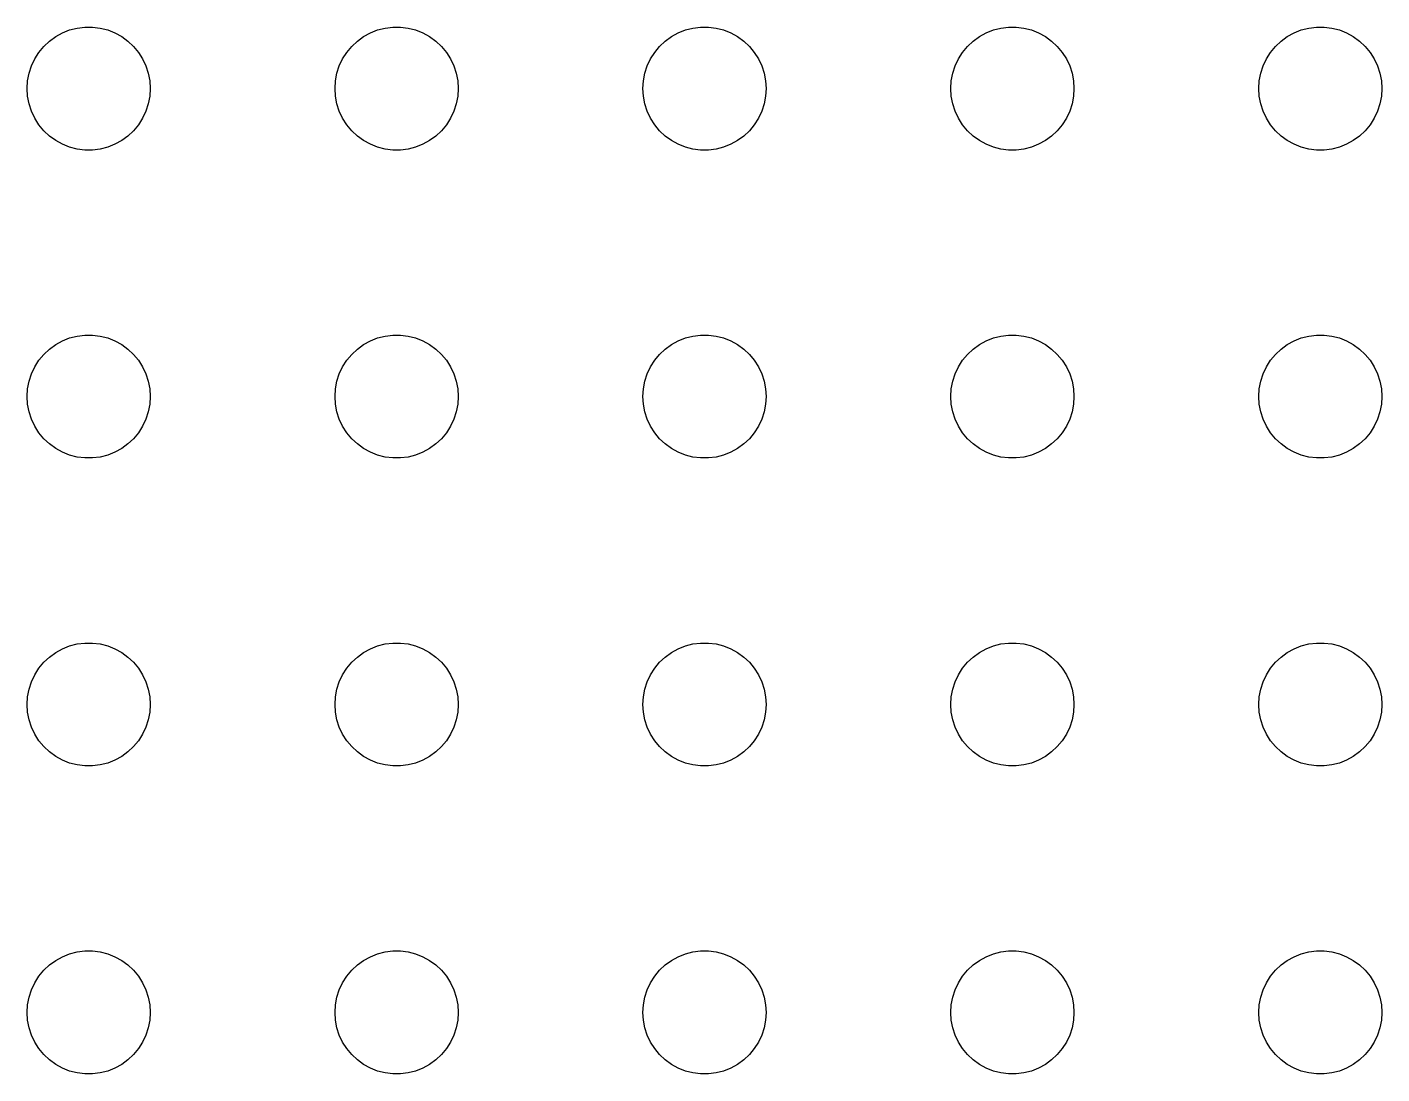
# Model space of a CAD drawing. Header units: metres. Extents: x -134 to 134, y 62 to 166.
# Drawn here: x -69 to -36, y 112.5 to 138 of the extents above; entities that cross this region are included whole.
import ezdxf

# ---------------------------------------------------------------- set-up
doc = ezdxf.new("R2010")
doc.units = ezdxf.units.M

msp = doc.modelspace()

# ---------------------------------------------------------------- linework, layer by layer
for p, q in [((-67.9635, 137.927), (-67.7811, 137.973)), ((-67.7811, 137.973), (-67.5942, 137.997)), ((-67.5942, 137.997), (-67.4058, 137.997)), ((-67.4058, 137.997), (-67.2189, 137.973)), ((-67.2189, 137.973), (-67.0365, 137.927)), ((-60.4635, 137.927), (-60.2811, 137.973)), ((-60.2811, 137.973), (-60.0942, 137.997)), ((-60.0942, 137.997), (-59.9058, 137.997)), ((-59.9058, 137.997), (-59.7189, 137.973)), ((-59.7189, 137.973), (-59.5365, 137.927)), ((-52.9635, 137.927), (-52.7811, 137.973)), ((-52.7811, 137.973), (-52.5942, 137.997)), ((-52.5942, 137.997), (-52.4058, 137.997)), ((-52.4058, 137.997), (-52.2189, 137.973)), ((-52.2189, 137.973), (-52.0365, 137.927)), ((-45.4635, 137.927), (-45.2811, 137.973)), ((-45.2811, 137.973), (-45.0942, 137.997)), ((-45.0942, 137.997), (-44.9058, 137.997)), ((-44.9058, 137.997), (-44.7189, 137.973)), ((-44.7189, 137.973), (-44.5365, 137.927)), ((-37.9635, 137.927), (-37.7811, 137.973)), ((-37.7811, 137.973), (-37.5942, 137.997)), ((-37.5942, 137.997), (-37.4058, 137.997)), ((-37.4058, 137.997), (-37.2189, 137.973)), ((-37.2189, 137.973), (-37.0365, 137.927)), ((-68.5934, 137.527), (-68.4561, 137.656)), ((-68.4561, 137.656), (-68.3037, 137.766)), ((-68.3037, 137.766), (-68.1387, 137.857)), ((-68.1387, 137.857), (-67.9635, 137.927)), ((-67.0365, 137.927), (-66.8613, 137.857)), ((-66.8613, 137.857), (-66.6963, 137.766)), ((-66.6963, 137.766), (-66.5439, 137.656)), ((-66.5439, 137.656), (-66.4065, 137.527)), ((-61.0934, 137.527), (-60.9561, 137.656)), ((-60.9561, 137.656), (-60.8037, 137.766)), ((-60.8037, 137.766), (-60.6387, 137.857)), ((-60.6387, 137.857), (-60.4635, 137.927)), ((-59.5365, 137.927), (-59.3613, 137.857)), ((-59.3613, 137.857), (-59.1963, 137.766)), ((-59.1963, 137.766), (-59.0439, 137.656)), ((-59.0439, 137.656), (-58.9065, 137.527)), ((-53.5934, 137.527), (-53.4561, 137.656)), ((-53.4561, 137.656), (-53.3037, 137.766)), ((-53.3037, 137.766), (-53.1387, 137.857)), ((-53.1387, 137.857), (-52.9635, 137.927)), ((-52.0365, 137.927), (-51.8613, 137.857)), ((-51.8613, 137.857), (-51.6963, 137.766)), ((-51.6963, 137.766), (-51.5439, 137.656)), ((-51.5439, 137.656), (-51.4065, 137.527)), ((-46.0934, 137.527), (-45.9561, 137.656)), ((-45.9561, 137.656), (-45.8037, 137.766)), ((-45.8037, 137.766), (-45.6387, 137.857)), ((-45.6387, 137.857), (-45.4635, 137.927)), ((-44.5365, 137.927), (-44.3613, 137.857)), ((-44.3613, 137.857), (-44.1963, 137.766)), ((-44.1963, 137.766), (-44.0439, 137.656)), ((-44.0439, 137.656), (-43.9065, 137.527)), ((-38.5934, 137.527), (-38.4561, 137.656)), ((-38.4561, 137.656), (-38.3037, 137.766)), ((-38.3037, 137.766), (-38.1387, 137.857)), ((-38.1387, 137.857), (-37.9635, 137.927)), ((-37.0365, 137.927), (-36.8613, 137.857)), ((-36.8613, 137.857), (-36.6963, 137.766)), ((-36.6963, 137.766), (-36.5439, 137.656)), ((-36.5439, 137.656), (-36.4065, 137.527)), ((-68.8145, 137.223), (-68.7135, 137.382)), ((-68.7135, 137.382), (-68.5934, 137.527)), ((-66.4065, 137.527), (-66.2865, 137.382)), ((-66.2865, 137.382), (-66.1855, 137.223)), ((-61.3145, 137.223), (-61.2135, 137.382)), ((-61.2135, 137.382), (-61.0934, 137.527)), ((-58.9065, 137.527), (-58.7865, 137.382)), ((-58.7865, 137.382), (-58.6855, 137.223)), ((-53.8145, 137.223), (-53.7135, 137.382)), ((-53.7135, 137.382), (-53.5934, 137.527)), ((-51.4065, 137.527), (-51.2865, 137.382)), ((-51.2865, 137.382), (-51.1855, 137.223)), ((-46.3145, 137.223), (-46.2135, 137.382)), ((-46.2135, 137.382), (-46.0934, 137.527)), ((-43.9065, 137.527), (-43.7865, 137.382)), ((-43.7865, 137.382), (-43.6855, 137.223)), ((-38.8145, 137.223), (-38.7135, 137.382)), ((-38.7135, 137.382), (-38.5934, 137.527)), ((-36.4065, 137.527), (-36.2865, 137.382)), ((-36.2865, 137.382), (-36.1855, 137.223)), ((-68.9529, 136.873), (-68.8947, 137.052)), ((-68.8947, 137.052), (-68.8145, 137.223)), ((-66.1855, 137.223), (-66.1053, 137.052)), ((-66.1053, 137.052), (-66.0471, 136.873)), ((-61.4529, 136.873), (-61.3947, 137.052)), ((-61.3947, 137.052), (-61.3145, 137.223)), ((-58.6855, 137.223), (-58.6053, 137.052)), ((-58.6053, 137.052), (-58.5471, 136.873)), ((-53.9529, 136.873), (-53.8947, 137.052)), ((-53.8947, 137.052), (-53.8145, 137.223)), ((-51.1855, 137.223), (-51.1053, 137.052)), ((-51.1053, 137.052), (-51.0471, 136.873)), ((-46.4529, 136.873), (-46.3947, 137.052)), ((-46.3947, 137.052), (-46.3145, 137.223)), ((-43.6855, 137.223), (-43.6053, 137.052)), ((-43.6053, 137.052), (-43.5471, 136.873)), ((-38.9529, 136.873), (-38.8947, 137.052)), ((-38.8947, 137.052), (-38.8145, 137.223)), ((-36.1855, 137.223), (-36.1053, 137.052)), ((-36.1053, 137.052), (-36.0471, 136.873)), ((-69, 136.5), (-68.9882, 136.688)), ((-68.9882, 136.688), (-68.9529, 136.873)), ((-66.0471, 136.873), (-66.0118, 136.688)), ((-66.0118, 136.688), (-66, 136.5)), ((-61.5, 136.5), (-61.4882, 136.688)), ((-61.4882, 136.688), (-61.4529, 136.873)), ((-58.5471, 136.873), (-58.5118, 136.688)), ((-58.5118, 136.688), (-58.5, 136.5)), ((-54, 136.5), (-53.9882, 136.688)), ((-53.9882, 136.688), (-53.9529, 136.873)), ((-51.0471, 136.873), (-51.0118, 136.688)), ((-51.0118, 136.688), (-51, 136.5)), ((-46.5, 136.5), (-46.4882, 136.688)), ((-46.4882, 136.688), (-46.4529, 136.873)), ((-43.5471, 136.873), (-43.5118, 136.688)), ((-43.5118, 136.688), (-43.5, 136.5)), ((-39, 136.5), (-38.9882, 136.688)), ((-38.9882, 136.688), (-38.9529, 136.873)), ((-36.0471, 136.873), (-36.0118, 136.688)), ((-36.0118, 136.688), (-36, 136.5)), ((-68.9882, 136.312), (-69, 136.5)), ((-68.9529, 136.127), (-68.9882, 136.312)), ((-66.0118, 136.312), (-66.0471, 136.127)), ((-66, 136.5), (-66.0118, 136.312)), ((-61.4882, 136.312), (-61.5, 136.5)), ((-61.4529, 136.127), (-61.4882, 136.312)), ((-58.5118, 136.312), (-58.5471, 136.127)), ((-58.5, 136.5), (-58.5118, 136.312)), ((-53.9882, 136.312), (-54, 136.5)), ((-53.9529, 136.127), (-53.9882, 136.312)), ((-51.0118, 136.312), (-51.0471, 136.127)), ((-51, 136.5), (-51.0118, 136.312)), ((-46.4882, 136.312), (-46.5, 136.5)), ((-46.4529, 136.127), (-46.4882, 136.312)), ((-43.5118, 136.312), (-43.5471, 136.127)), ((-43.5, 136.5), (-43.5118, 136.312)), ((-38.9882, 136.312), (-39, 136.5)), ((-38.9529, 136.127), (-38.9882, 136.312)), ((-36.0118, 136.312), (-36.0471, 136.127)), ((-36, 136.5), (-36.0118, 136.312)), ((-68.8947, 135.948), (-68.9529, 136.127)), ((-66.0471, 136.127), (-66.1053, 135.948)), ((-61.3947, 135.948), (-61.4529, 136.127)), ((-58.5471, 136.127), (-58.6053, 135.948)), ((-53.8947, 135.948), (-53.9529, 136.127)), ((-51.0471, 136.127), (-51.1053, 135.948)), ((-46.3947, 135.948), (-46.4529, 136.127)), ((-43.5471, 136.127), (-43.6053, 135.948)), ((-38.8947, 135.948), (-38.9529, 136.127)), ((-36.0471, 136.127), (-36.1053, 135.948)), ((-68.8145, 135.777), (-68.8947, 135.948)), ((-68.7135, 135.618), (-68.8145, 135.777)), ((-66.1855, 135.777), (-66.2865, 135.618)), ((-66.1053, 135.948), (-66.1855, 135.777)), ((-61.3145, 135.777), (-61.3947, 135.948)), ((-61.2135, 135.618), (-61.3145, 135.777)), ((-58.6855, 135.777), (-58.7865, 135.618)), ((-58.6053, 135.948), (-58.6855, 135.777)), ((-53.8145, 135.777), (-53.8947, 135.948)), ((-53.7135, 135.618), (-53.8145, 135.777)), ((-51.1855, 135.777), (-51.2865, 135.618)), ((-51.1053, 135.948), (-51.1855, 135.777)), ((-46.3145, 135.777), (-46.3947, 135.948)), ((-46.2135, 135.618), (-46.3145, 135.777)), ((-43.6855, 135.777), (-43.7865, 135.618)), ((-43.6053, 135.948), (-43.6855, 135.777)), ((-38.8145, 135.777), (-38.8947, 135.948)), ((-38.7135, 135.618), (-38.8145, 135.777)), ((-36.1855, 135.777), (-36.2865, 135.618)), ((-36.1053, 135.948), (-36.1855, 135.777)), ((-68.5934, 135.473), (-68.7135, 135.618)), ((-68.4561, 135.344), (-68.5934, 135.473)), ((-68.3037, 135.234), (-68.4561, 135.344)), ((-66.5439, 135.344), (-66.6963, 135.234)), ((-66.4065, 135.473), (-66.5439, 135.344)), ((-66.2865, 135.618), (-66.4065, 135.473)), ((-61.0934, 135.473), (-61.2135, 135.618)), ((-60.9561, 135.344), (-61.0934, 135.473)), ((-60.8037, 135.234), (-60.9561, 135.344)), ((-59.0439, 135.344), (-59.1963, 135.234)), ((-58.9065, 135.473), (-59.0439, 135.344)), ((-58.7865, 135.618), (-58.9065, 135.473)), ((-53.5934, 135.473), (-53.7135, 135.618)), ((-53.4561, 135.344), (-53.5934, 135.473)), ((-53.3037, 135.234), (-53.4561, 135.344)), ((-51.5439, 135.344), (-51.6963, 135.234)), ((-51.4065, 135.473), (-51.5439, 135.344)), ((-51.2865, 135.618), (-51.4065, 135.473)), ((-46.0934, 135.473), (-46.2135, 135.618)), ((-45.9561, 135.344), (-46.0934, 135.473)), ((-45.8037, 135.234), (-45.9561, 135.344)), ((-44.0439, 135.344), (-44.1963, 135.234)), ((-43.9065, 135.473), (-44.0439, 135.344)), ((-43.7865, 135.618), (-43.9065, 135.473)), ((-38.5934, 135.473), (-38.7135, 135.618)), ((-38.4561, 135.344), (-38.5934, 135.473)), ((-38.3037, 135.234), (-38.4561, 135.344)), ((-36.5439, 135.344), (-36.6963, 135.234)), ((-36.4065, 135.473), (-36.5439, 135.344)), ((-36.2865, 135.618), (-36.4065, 135.473)), ((-68.1387, 135.143), (-68.3037, 135.234)), ((-67.9635, 135.073), (-68.1387, 135.143)), ((-67.7811, 135.027), (-67.9635, 135.073)), ((-67.5942, 135.003), (-67.7811, 135.027)), ((-67.4058, 135.003), (-67.5942, 135.003)), ((-67.2189, 135.027), (-67.4058, 135.003)), ((-67.0365, 135.073), (-67.2189, 135.027)), ((-66.8613, 135.143), (-67.0365, 135.073)), ((-66.6963, 135.234), (-66.8613, 135.143)), ((-60.6387, 135.143), (-60.8037, 135.234)), ((-60.4635, 135.073), (-60.6387, 135.143)), ((-60.2811, 135.027), (-60.4635, 135.073)), ((-60.0942, 135.003), (-60.2811, 135.027)), ((-59.9058, 135.003), (-60.0942, 135.003)), ((-59.7189, 135.027), (-59.9058, 135.003)), ((-59.5365, 135.073), (-59.7189, 135.027)), ((-59.3613, 135.143), (-59.5365, 135.073)), ((-59.1963, 135.234), (-59.3613, 135.143)), ((-53.1387, 135.143), (-53.3037, 135.234)), ((-52.9635, 135.073), (-53.1387, 135.143)), ((-52.7811, 135.027), (-52.9635, 135.073)), ((-52.5942, 135.003), (-52.7811, 135.027)), ((-52.4058, 135.003), (-52.5942, 135.003)), ((-52.2189, 135.027), (-52.4058, 135.003)), ((-52.0365, 135.073), (-52.2189, 135.027)), ((-51.8613, 135.143), (-52.0365, 135.073)), ((-51.6963, 135.234), (-51.8613, 135.143)), ((-45.6387, 135.143), (-45.8037, 135.234)), ((-45.4635, 135.073), (-45.6387, 135.143)), ((-45.2811, 135.027), (-45.4635, 135.073)), ((-45.0942, 135.003), (-45.2811, 135.027)), ((-44.9058, 135.003), (-45.0942, 135.003)), ((-44.7189, 135.027), (-44.9058, 135.003)), ((-44.5365, 135.073), (-44.7189, 135.027)), ((-44.3613, 135.143), (-44.5365, 135.073)), ((-44.1963, 135.234), (-44.3613, 135.143)), ((-38.1387, 135.143), (-38.3037, 135.234)), ((-37.9635, 135.073), (-38.1387, 135.143)), ((-37.7811, 135.027), (-37.9635, 135.073)), ((-37.5942, 135.003), (-37.7811, 135.027)), ((-37.4058, 135.003), (-37.5942, 135.003)), ((-37.2189, 135.027), (-37.4058, 135.003)), ((-37.0365, 135.073), (-37.2189, 135.027)), ((-36.8613, 135.143), (-37.0365, 135.073)), ((-36.6963, 135.234), (-36.8613, 135.143)), ((-68.3037, 130.266), (-68.1387, 130.357)), ((-68.1387, 130.357), (-67.9635, 130.427)), ((-67.9635, 130.427), (-67.7811, 130.473)), ((-67.7811, 130.473), (-67.5942, 130.497)), ((-67.5942, 130.497), (-67.4058, 130.497)), ((-67.4058, 130.497), (-67.2189, 130.473)), ((-67.2189, 130.473), (-67.0365, 130.427)), ((-67.0365, 130.427), (-66.8613, 130.357)), ((-66.8613, 130.357), (-66.6963, 130.266)), ((-60.8037, 130.266), (-60.6387, 130.357)), ((-60.6387, 130.357), (-60.4635, 130.427)), ((-60.4635, 130.427), (-60.2811, 130.473)), ((-60.2811, 130.473), (-60.0942, 130.497)), ((-60.0942, 130.497), (-59.9058, 130.497)), ((-59.9058, 130.497), (-59.7189, 130.473)), ((-59.7189, 130.473), (-59.5365, 130.427)), ((-59.5365, 130.427), (-59.3613, 130.357)), ((-59.3613, 130.357), (-59.1963, 130.266)), ((-53.3037, 130.266), (-53.1387, 130.357)), ((-53.1387, 130.357), (-52.9635, 130.427)), ((-52.9635, 130.427), (-52.7811, 130.473)), ((-52.7811, 130.473), (-52.5942, 130.497)), ((-52.5942, 130.497), (-52.4058, 130.497)), ((-52.4058, 130.497), (-52.2189, 130.473)), ((-52.2189, 130.473), (-52.0365, 130.427)), ((-52.0365, 130.427), (-51.8613, 130.357)), ((-51.8613, 130.357), (-51.6963, 130.266)), ((-45.8037, 130.266), (-45.6387, 130.357)), ((-45.6387, 130.357), (-45.4635, 130.427)), ((-45.4635, 130.427), (-45.2811, 130.473)), ((-45.2811, 130.473), (-45.0942, 130.497)), ((-45.0942, 130.497), (-44.9058, 130.497)), ((-44.9058, 130.497), (-44.7189, 130.473)), ((-44.7189, 130.473), (-44.5365, 130.427)), ((-44.5365, 130.427), (-44.3613, 130.357)), ((-44.3613, 130.357), (-44.1963, 130.266)), ((-38.3037, 130.266), (-38.1387, 130.357)), ((-38.1387, 130.357), (-37.9635, 130.427)), ((-37.9635, 130.427), (-37.7811, 130.473)), ((-37.7811, 130.473), (-37.5942, 130.497)), ((-37.5942, 130.497), (-37.4058, 130.497)), ((-37.4058, 130.497), (-37.2189, 130.473)), ((-37.2189, 130.473), (-37.0365, 130.427)), ((-37.0365, 130.427), (-36.8613, 130.357)), ((-36.8613, 130.357), (-36.6963, 130.266)), ((-68.7135, 129.882), (-68.5934, 130.027)), ((-68.5934, 130.027), (-68.4561, 130.156)), ((-68.4561, 130.156), (-68.3037, 130.266)), ((-66.6963, 130.266), (-66.5439, 130.156)), ((-66.5439, 130.156), (-66.4065, 130.027)), ((-66.4065, 130.027), (-66.2865, 129.882)), ((-61.2135, 129.882), (-61.0934, 130.027)), ((-61.0934, 130.027), (-60.9561, 130.156)), ((-60.9561, 130.156), (-60.8037, 130.266)), ((-59.1963, 130.266), (-59.0439, 130.156)), ((-59.0439, 130.156), (-58.9065, 130.027)), ((-58.9065, 130.027), (-58.7865, 129.882)), ((-53.7135, 129.882), (-53.5934, 130.027)), ((-53.5934, 130.027), (-53.4561, 130.156)), ((-53.4561, 130.156), (-53.3037, 130.266)), ((-51.6963, 130.266), (-51.5439, 130.156)), ((-51.5439, 130.156), (-51.4065, 130.027)), ((-51.4065, 130.027), (-51.2865, 129.882)), ((-46.2135, 129.882), (-46.0934, 130.027)), ((-46.0934, 130.027), (-45.9561, 130.156)), ((-45.9561, 130.156), (-45.8037, 130.266)), ((-44.1963, 130.266), (-44.0439, 130.156)), ((-44.0439, 130.156), (-43.9065, 130.027)), ((-43.9065, 130.027), (-43.7865, 129.882)), ((-38.7135, 129.882), (-38.5934, 130.027)), ((-38.5934, 130.027), (-38.4561, 130.156)), ((-38.4561, 130.156), (-38.3037, 130.266)), ((-36.6963, 130.266), (-36.5439, 130.156)), ((-36.5439, 130.156), (-36.4065, 130.027)), ((-36.4065, 130.027), (-36.2865, 129.882)), ((-68.8947, 129.552), (-68.8145, 129.723)), ((-68.8145, 129.723), (-68.7135, 129.882)), ((-66.2865, 129.882), (-66.1855, 129.723)), ((-66.1855, 129.723), (-66.1053, 129.552)), ((-61.3947, 129.552), (-61.3145, 129.723)), ((-61.3145, 129.723), (-61.2135, 129.882)), ((-58.7865, 129.882), (-58.6855, 129.723)), ((-58.6855, 129.723), (-58.6053, 129.552)), ((-53.8947, 129.552), (-53.8145, 129.723)), ((-53.8145, 129.723), (-53.7135, 129.882)), ((-51.2865, 129.882), (-51.1855, 129.723)), ((-51.1855, 129.723), (-51.1053, 129.552)), ((-46.3947, 129.552), (-46.3145, 129.723)), ((-46.3145, 129.723), (-46.2135, 129.882)), ((-43.7865, 129.882), (-43.6855, 129.723)), ((-43.6855, 129.723), (-43.6053, 129.552)), ((-38.8947, 129.552), (-38.8145, 129.723)), ((-38.8145, 129.723), (-38.7135, 129.882)), ((-36.2865, 129.882), (-36.1855, 129.723)), ((-36.1855, 129.723), (-36.1053, 129.552)), ((-68.9882, 129.188), (-68.9529, 129.373)), ((-68.9529, 129.373), (-68.8947, 129.552)), ((-66.1053, 129.552), (-66.0471, 129.373)), ((-66.0471, 129.373), (-66.0118, 129.188)), ((-61.4882, 129.188), (-61.4529, 129.373)), ((-61.4529, 129.373), (-61.3947, 129.552)), ((-58.6053, 129.552), (-58.5471, 129.373)), ((-58.5471, 129.373), (-58.5118, 129.188)), ((-53.9882, 129.188), (-53.9529, 129.373)), ((-53.9529, 129.373), (-53.8947, 129.552)), ((-51.1053, 129.552), (-51.0471, 129.373)), ((-51.0471, 129.373), (-51.0118, 129.188)), ((-46.4882, 129.188), (-46.4529, 129.373)), ((-46.4529, 129.373), (-46.3947, 129.552)), ((-43.6053, 129.552), (-43.5471, 129.373)), ((-43.5471, 129.373), (-43.5118, 129.188)), ((-38.9882, 129.188), (-38.9529, 129.373)), ((-38.9529, 129.373), (-38.8947, 129.552)), ((-36.1053, 129.552), (-36.0471, 129.373)), ((-36.0471, 129.373), (-36.0118, 129.188)), ((-69, 129), (-68.9882, 129.188)), ((-66.0118, 129.188), (-66, 129)), ((-61.5, 129), (-61.4882, 129.188)), ((-58.5118, 129.188), (-58.5, 129)), ((-54, 129), (-53.9882, 129.188)), ((-51.0118, 129.188), (-51, 129)), ((-46.5, 129), (-46.4882, 129.188)), ((-43.5118, 129.188), (-43.5, 129)), ((-39, 129), (-38.9882, 129.188)), ((-36.0118, 129.188), (-36, 129)), ((-68.9882, 128.812), (-69, 129)), ((-68.9529, 128.627), (-68.9882, 128.812)), ((-66.0118, 128.812), (-66.0471, 128.627)), ((-66, 129), (-66.0118, 128.812)), ((-61.4882, 128.812), (-61.5, 129)), ((-61.4529, 128.627), (-61.4882, 128.812)), ((-58.5118, 128.812), (-58.5471, 128.627)), ((-58.5, 129), (-58.5118, 128.812)), ((-53.9882, 128.812), (-54, 129)), ((-53.9529, 128.627), (-53.9882, 128.812)), ((-51.0118, 128.812), (-51.0471, 128.627)), ((-51, 129), (-51.0118, 128.812)), ((-46.4882, 128.812), (-46.5, 129)), ((-46.4529, 128.627), (-46.4882, 128.812)), ((-43.5118, 128.812), (-43.5471, 128.627)), ((-43.5, 129), (-43.5118, 128.812)), ((-38.9882, 128.812), (-39, 129)), ((-38.9529, 128.627), (-38.9882, 128.812)), ((-36.0118, 128.812), (-36.0471, 128.627)), ((-36, 129), (-36.0118, 128.812)), ((-68.8947, 128.448), (-68.9529, 128.627)), ((-68.8145, 128.277), (-68.8947, 128.448)), ((-66.1053, 128.448), (-66.1855, 128.277)), ((-66.0471, 128.627), (-66.1053, 128.448)), ((-61.3947, 128.448), (-61.4529, 128.627)), ((-61.3145, 128.277), (-61.3947, 128.448)), ((-58.6053, 128.448), (-58.6855, 128.277)), ((-58.5471, 128.627), (-58.6053, 128.448)), ((-53.8947, 128.448), (-53.9529, 128.627)), ((-53.8145, 128.277), (-53.8947, 128.448)), ((-51.1053, 128.448), (-51.1855, 128.277)), ((-51.0471, 128.627), (-51.1053, 128.448)), ((-46.3947, 128.448), (-46.4529, 128.627)), ((-46.3145, 128.277), (-46.3947, 128.448)), ((-43.6053, 128.448), (-43.6855, 128.277)), ((-43.5471, 128.627), (-43.6053, 128.448)), ((-38.8947, 128.448), (-38.9529, 128.627)), ((-38.8145, 128.277), (-38.8947, 128.448)), ((-36.1053, 128.448), (-36.1855, 128.277)), ((-36.0471, 128.627), (-36.1053, 128.448)), ((-68.7135, 128.118), (-68.8145, 128.277)), ((-68.5934, 127.973), (-68.7135, 128.118)), ((-66.2865, 128.118), (-66.4065, 127.973)), ((-66.1855, 128.277), (-66.2865, 128.118)), ((-61.2135, 128.118), (-61.3145, 128.277)), ((-61.0934, 127.973), (-61.2135, 128.118)), ((-58.7865, 128.118), (-58.9065, 127.973)), ((-58.6855, 128.277), (-58.7865, 128.118)), ((-53.7135, 128.118), (-53.8145, 128.277)), ((-53.5934, 127.973), (-53.7135, 128.118)), ((-51.2865, 128.118), (-51.4065, 127.973)), ((-51.1855, 128.277), (-51.2865, 128.118)), ((-46.2135, 128.118), (-46.3145, 128.277)), ((-46.0934, 127.973), (-46.2135, 128.118)), ((-43.7865, 128.118), (-43.9065, 127.973)), ((-43.6855, 128.277), (-43.7865, 128.118)), ((-38.7135, 128.118), (-38.8145, 128.277)), ((-38.5934, 127.973), (-38.7135, 128.118)), ((-36.2865, 128.118), (-36.4065, 127.973)), ((-36.1855, 128.277), (-36.2865, 128.118)), ((-68.4561, 127.844), (-68.5934, 127.973)), ((-68.3037, 127.734), (-68.4561, 127.844)), ((-68.1387, 127.643), (-68.3037, 127.734)), ((-66.6963, 127.734), (-66.8613, 127.643)), ((-66.5439, 127.844), (-66.6963, 127.734)), ((-66.4065, 127.973), (-66.5439, 127.844)), ((-60.9561, 127.844), (-61.0934, 127.973)), ((-60.8037, 127.734), (-60.9561, 127.844)), ((-60.6387, 127.643), (-60.8037, 127.734)), ((-59.1963, 127.734), (-59.3613, 127.643)), ((-59.0439, 127.844), (-59.1963, 127.734)), ((-58.9065, 127.973), (-59.0439, 127.844)), ((-53.4561, 127.844), (-53.5934, 127.973)), ((-53.3037, 127.734), (-53.4561, 127.844)), ((-53.1387, 127.643), (-53.3037, 127.734)), ((-51.6963, 127.734), (-51.8613, 127.643)), ((-51.5439, 127.844), (-51.6963, 127.734)), ((-51.4065, 127.973), (-51.5439, 127.844)), ((-45.9561, 127.844), (-46.0934, 127.973)), ((-45.8037, 127.734), (-45.9561, 127.844)), ((-45.6387, 127.643), (-45.8037, 127.734)), ((-44.1963, 127.734), (-44.3613, 127.643)), ((-44.0439, 127.844), (-44.1963, 127.734)), ((-43.9065, 127.973), (-44.0439, 127.844)), ((-38.4561, 127.844), (-38.5934, 127.973)), ((-38.3037, 127.734), (-38.4561, 127.844)), ((-38.1387, 127.643), (-38.3037, 127.734)), ((-36.6963, 127.734), (-36.8613, 127.643)), ((-36.5439, 127.844), (-36.6963, 127.734)), ((-36.4065, 127.973), (-36.5439, 127.844)), ((-67.9635, 127.573), (-68.1387, 127.643)), ((-67.7811, 127.527), (-67.9635, 127.573)), ((-67.5942, 127.503), (-67.7811, 127.527)), ((-67.4058, 127.503), (-67.5942, 127.503)), ((-67.2189, 127.527), (-67.4058, 127.503)), ((-67.0365, 127.573), (-67.2189, 127.527)), ((-66.8613, 127.643), (-67.0365, 127.573)), ((-60.4635, 127.573), (-60.6387, 127.643)), ((-60.2811, 127.527), (-60.4635, 127.573)), ((-60.0942, 127.503), (-60.2811, 127.527)), ((-59.9058, 127.503), (-60.0942, 127.503)), ((-59.7189, 127.527), (-59.9058, 127.503)), ((-59.5365, 127.573), (-59.7189, 127.527)), ((-59.3613, 127.643), (-59.5365, 127.573)), ((-52.9635, 127.573), (-53.1387, 127.643)), ((-52.7811, 127.527), (-52.9635, 127.573)), ((-52.5942, 127.503), (-52.7811, 127.527)), ((-52.4058, 127.503), (-52.5942, 127.503)), ((-52.2189, 127.527), (-52.4058, 127.503)), ((-52.0365, 127.573), (-52.2189, 127.527)), ((-51.8613, 127.643), (-52.0365, 127.573)), ((-45.4635, 127.573), (-45.6387, 127.643)), ((-45.2811, 127.527), (-45.4635, 127.573)), ((-45.0942, 127.503), (-45.2811, 127.527)), ((-44.9058, 127.503), (-45.0942, 127.503)), ((-44.7189, 127.527), (-44.9058, 127.503)), ((-44.5365, 127.573), (-44.7189, 127.527)), ((-44.3613, 127.643), (-44.5365, 127.573)), ((-37.9635, 127.573), (-38.1387, 127.643)), ((-37.7811, 127.527), (-37.9635, 127.573)), ((-37.5942, 127.503), (-37.7811, 127.527)), ((-37.4058, 127.503), (-37.5942, 127.503)), ((-37.2189, 127.527), (-37.4058, 127.503)), ((-37.0365, 127.573), (-37.2189, 127.527)), ((-36.8613, 127.643), (-37.0365, 127.573)), ((-68.4561, 122.656), (-68.3037, 122.766)), ((-68.3037, 122.766), (-68.1387, 122.857)), ((-68.1387, 122.857), (-67.9635, 122.927)), ((-67.9635, 122.927), (-67.7811, 122.973)), ((-67.7811, 122.973), (-67.5942, 122.997)), ((-67.5942, 122.997), (-67.4058, 122.997)), ((-67.4058, 122.997), (-67.2189, 122.973)), ((-67.2189, 122.973), (-67.0365, 122.927)), ((-67.0365, 122.927), (-66.8613, 122.857)), ((-66.8613, 122.857), (-66.6963, 122.766)), ((-66.6963, 122.766), (-66.5439, 122.656)), ((-60.9561, 122.656), (-60.8037, 122.766)), ((-60.8037, 122.766), (-60.6387, 122.857)), ((-60.6387, 122.857), (-60.4635, 122.927)), ((-60.4635, 122.927), (-60.2811, 122.973)), ((-60.2811, 122.973), (-60.0942, 122.997)), ((-60.0942, 122.997), (-59.9058, 122.997)), ((-59.9058, 122.997), (-59.7189, 122.973)), ((-59.7189, 122.973), (-59.5365, 122.927)), ((-59.5365, 122.927), (-59.3613, 122.857)), ((-59.3613, 122.857), (-59.1963, 122.766)), ((-59.1963, 122.766), (-59.0439, 122.656)), ((-53.4561, 122.656), (-53.3037, 122.766)), ((-53.3037, 122.766), (-53.1387, 122.857)), ((-53.1387, 122.857), (-52.9635, 122.927)), ((-52.9635, 122.927), (-52.7811, 122.973)), ((-52.7811, 122.973), (-52.5942, 122.997)), ((-52.5942, 122.997), (-52.4058, 122.997)), ((-52.4058, 122.997), (-52.2189, 122.973)), ((-52.2189, 122.973), (-52.0365, 122.927)), ((-52.0365, 122.927), (-51.8613, 122.857)), ((-51.8613, 122.857), (-51.6963, 122.766)), ((-51.6963, 122.766), (-51.5439, 122.656)), ((-45.9561, 122.656), (-45.8037, 122.766)), ((-45.8037, 122.766), (-45.6387, 122.857)), ((-45.6387, 122.857), (-45.4635, 122.927)), ((-45.4635, 122.927), (-45.2811, 122.973)), ((-45.2811, 122.973), (-45.0942, 122.997)), ((-45.0942, 122.997), (-44.9058, 122.997)), ((-44.9058, 122.997), (-44.7189, 122.973)), ((-44.7189, 122.973), (-44.5365, 122.927)), ((-44.5365, 122.927), (-44.3613, 122.857)), ((-44.3613, 122.857), (-44.1963, 122.766)), ((-44.1963, 122.766), (-44.0439, 122.656)), ((-38.4561, 122.656), (-38.3037, 122.766)), ((-38.3037, 122.766), (-38.1387, 122.857)), ((-38.1387, 122.857), (-37.9635, 122.927)), ((-37.9635, 122.927), (-37.7811, 122.973)), ((-37.7811, 122.973), (-37.5942, 122.997)), ((-37.5942, 122.997), (-37.4058, 122.997)), ((-37.4058, 122.997), (-37.2189, 122.973)), ((-37.2189, 122.973), (-37.0365, 122.927)), ((-37.0365, 122.927), (-36.8613, 122.857)), ((-36.8613, 122.857), (-36.6963, 122.766)), ((-36.6963, 122.766), (-36.5439, 122.656)), ((-68.7135, 122.382), (-68.5934, 122.527)), ((-68.5934, 122.527), (-68.4561, 122.656)), ((-66.5439, 122.656), (-66.4065, 122.527)), ((-66.4065, 122.527), (-66.2865, 122.382)), ((-61.2135, 122.382), (-61.0934, 122.527)), ((-61.0934, 122.527), (-60.9561, 122.656)), ((-59.0439, 122.656), (-58.9065, 122.527)), ((-58.9065, 122.527), (-58.7865, 122.382)), ((-53.7135, 122.382), (-53.5934, 122.527)), ((-53.5934, 122.527), (-53.4561, 122.656)), ((-51.5439, 122.656), (-51.4065, 122.527)), ((-51.4065, 122.527), (-51.2865, 122.382)), ((-46.2135, 122.382), (-46.0934, 122.527)), ((-46.0934, 122.527), (-45.9561, 122.656)), ((-44.0439, 122.656), (-43.9065, 122.527)), ((-43.9065, 122.527), (-43.7865, 122.382)), ((-38.7135, 122.382), (-38.5934, 122.527)), ((-38.5934, 122.527), (-38.4561, 122.656)), ((-36.5439, 122.656), (-36.4065, 122.527)), ((-36.4065, 122.527), (-36.2865, 122.382)), ((-68.8947, 122.052), (-68.8145, 122.223)), ((-68.8145, 122.223), (-68.7135, 122.382)), ((-66.2865, 122.382), (-66.1855, 122.223)), ((-66.1855, 122.223), (-66.1053, 122.052)), ((-61.3947, 122.052), (-61.3145, 122.223)), ((-61.3145, 122.223), (-61.2135, 122.382)), ((-58.7865, 122.382), (-58.6855, 122.223)), ((-58.6855, 122.223), (-58.6053, 122.052)), ((-53.8947, 122.052), (-53.8145, 122.223)), ((-53.8145, 122.223), (-53.7135, 122.382)), ((-51.2865, 122.382), (-51.1855, 122.223)), ((-51.1855, 122.223), (-51.1053, 122.052)), ((-46.3947, 122.052), (-46.3145, 122.223)), ((-46.3145, 122.223), (-46.2135, 122.382)), ((-43.7865, 122.382), (-43.6855, 122.223)), ((-43.6855, 122.223), (-43.6053, 122.052)), ((-38.8947, 122.052), (-38.8145, 122.223)), ((-38.8145, 122.223), (-38.7135, 122.382)), ((-36.2865, 122.382), (-36.1855, 122.223)), ((-36.1855, 122.223), (-36.1053, 122.052)), ((-68.9882, 121.688), (-68.9529, 121.873)), ((-68.9529, 121.873), (-68.8947, 122.052)), ((-66.1053, 122.052), (-66.0471, 121.873)), ((-66.0471, 121.873), (-66.0118, 121.688)), ((-61.4882, 121.688), (-61.4529, 121.873)), ((-61.4529, 121.873), (-61.3947, 122.052)), ((-58.6053, 122.052), (-58.5471, 121.873)), ((-58.5471, 121.873), (-58.5118, 121.688)), ((-53.9882, 121.688), (-53.9529, 121.873)), ((-53.9529, 121.873), (-53.8947, 122.052)), ((-51.1053, 122.052), (-51.0471, 121.873)), ((-51.0471, 121.873), (-51.0118, 121.688)), ((-46.4882, 121.688), (-46.4529, 121.873)), ((-46.4529, 121.873), (-46.3947, 122.052)), ((-43.6053, 122.052), (-43.5471, 121.873)), ((-43.5471, 121.873), (-43.5118, 121.688)), ((-38.9882, 121.688), (-38.9529, 121.873)), ((-38.9529, 121.873), (-38.8947, 122.052)), ((-36.1053, 122.052), (-36.0471, 121.873)), ((-36.0471, 121.873), (-36.0118, 121.688)), ((-69, 121.5), (-68.9882, 121.688)), ((-68.9882, 121.312), (-69, 121.5)), ((-66.0118, 121.688), (-66, 121.5)), ((-66, 121.5), (-66.0118, 121.312)), ((-61.5, 121.5), (-61.4882, 121.688)), ((-61.4882, 121.312), (-61.5, 121.5)), ((-58.5118, 121.688), (-58.5, 121.5)), ((-58.5, 121.5), (-58.5118, 121.312)), ((-54, 121.5), (-53.9882, 121.688)), ((-53.9882, 121.312), (-54, 121.5)), ((-51.0118, 121.688), (-51, 121.5)), ((-51, 121.5), (-51.0118, 121.312)), ((-46.5, 121.5), (-46.4882, 121.688)), ((-46.4882, 121.312), (-46.5, 121.5)), ((-43.5118, 121.688), (-43.5, 121.5)), ((-43.5, 121.5), (-43.5118, 121.312)), ((-39, 121.5), (-38.9882, 121.688)), ((-38.9882, 121.312), (-39, 121.5)), ((-36.0118, 121.688), (-36, 121.5)), ((-36, 121.5), (-36.0118, 121.312)), ((-68.9529, 121.127), (-68.9882, 121.312)), ((-68.8947, 120.948), (-68.9529, 121.127)), ((-66.0471, 121.127), (-66.1053, 120.948)), ((-66.0118, 121.312), (-66.0471, 121.127)), ((-61.4529, 121.127), (-61.4882, 121.312)), ((-61.3947, 120.948), (-61.4529, 121.127)), ((-58.5471, 121.127), (-58.6053, 120.948)), ((-58.5118, 121.312), (-58.5471, 121.127)), ((-53.9529, 121.127), (-53.9882, 121.312)), ((-53.8947, 120.948), (-53.9529, 121.127)), ((-51.0471, 121.127), (-51.1053, 120.948)), ((-51.0118, 121.312), (-51.0471, 121.127)), ((-46.4529, 121.127), (-46.4882, 121.312)), ((-46.3947, 120.948), (-46.4529, 121.127)), ((-43.5471, 121.127), (-43.6053, 120.948)), ((-43.5118, 121.312), (-43.5471, 121.127)), ((-38.9529, 121.127), (-38.9882, 121.312)), ((-38.8947, 120.948), (-38.9529, 121.127)), ((-36.0471, 121.127), (-36.1053, 120.948)), ((-36.0118, 121.312), (-36.0471, 121.127)), ((-68.8145, 120.777), (-68.8947, 120.948)), ((-66.1053, 120.948), (-66.1855, 120.777)), ((-61.3145, 120.777), (-61.3947, 120.948)), ((-58.6053, 120.948), (-58.6855, 120.777)), ((-53.8145, 120.777), (-53.8947, 120.948)), ((-51.1053, 120.948), (-51.1855, 120.777)), ((-46.3145, 120.777), (-46.3947, 120.948)), ((-43.6053, 120.948), (-43.6855, 120.777)), ((-38.8145, 120.777), (-38.8947, 120.948)), ((-36.1053, 120.948), (-36.1855, 120.777)), ((-68.7135, 120.618), (-68.8145, 120.777)), ((-68.5934, 120.473), (-68.7135, 120.618)), ((-68.4561, 120.344), (-68.5934, 120.473)), ((-66.4065, 120.473), (-66.5439, 120.344)), ((-66.2865, 120.618), (-66.4065, 120.473)), ((-66.1855, 120.777), (-66.2865, 120.618)), ((-61.2135, 120.618), (-61.3145, 120.777)), ((-61.0934, 120.473), (-61.2135, 120.618)), ((-60.9561, 120.344), (-61.0934, 120.473)), ((-58.9065, 120.473), (-59.0439, 120.344)), ((-58.7865, 120.618), (-58.9065, 120.473)), ((-58.6855, 120.777), (-58.7865, 120.618)), ((-53.7135, 120.618), (-53.8145, 120.777)), ((-53.5934, 120.473), (-53.7135, 120.618)), ((-53.4561, 120.344), (-53.5934, 120.473)), ((-51.4065, 120.473), (-51.5439, 120.344)), ((-51.2865, 120.618), (-51.4065, 120.473)), ((-51.1855, 120.777), (-51.2865, 120.618)), ((-46.2135, 120.618), (-46.3145, 120.777)), ((-46.0934, 120.473), (-46.2135, 120.618)), ((-45.9561, 120.344), (-46.0934, 120.473)), ((-43.9065, 120.473), (-44.0439, 120.344)), ((-43.7865, 120.618), (-43.9065, 120.473)), ((-43.6855, 120.777), (-43.7865, 120.618)), ((-38.7135, 120.618), (-38.8145, 120.777)), ((-38.5934, 120.473), (-38.7135, 120.618)), ((-38.4561, 120.344), (-38.5934, 120.473)), ((-36.4065, 120.473), (-36.5439, 120.344)), ((-36.2865, 120.618), (-36.4065, 120.473)), ((-36.1855, 120.777), (-36.2865, 120.618)), ((-68.3037, 120.234), (-68.4561, 120.344)), ((-68.1387, 120.143), (-68.3037, 120.234)), ((-67.9635, 120.073), (-68.1387, 120.143)), ((-66.8613, 120.143), (-67.0365, 120.073)), ((-66.6963, 120.234), (-66.8613, 120.143)), ((-66.5439, 120.344), (-66.6963, 120.234)), ((-60.8037, 120.234), (-60.9561, 120.344)), ((-60.6387, 120.143), (-60.8037, 120.234)), ((-60.4635, 120.073), (-60.6387, 120.143)), ((-59.3613, 120.143), (-59.5365, 120.073)), ((-59.1963, 120.234), (-59.3613, 120.143)), ((-59.0439, 120.344), (-59.1963, 120.234)), ((-53.3037, 120.234), (-53.4561, 120.344)), ((-53.1387, 120.143), (-53.3037, 120.234)), ((-52.9635, 120.073), (-53.1387, 120.143)), ((-51.8613, 120.143), (-52.0365, 120.073)), ((-51.6963, 120.234), (-51.8613, 120.143)), ((-51.5439, 120.344), (-51.6963, 120.234)), ((-45.8037, 120.234), (-45.9561, 120.344)), ((-45.6387, 120.143), (-45.8037, 120.234)), ((-45.4635, 120.073), (-45.6387, 120.143)), ((-44.3613, 120.143), (-44.5365, 120.073)), ((-44.1963, 120.234), (-44.3613, 120.143)), ((-44.0439, 120.344), (-44.1963, 120.234)), ((-38.3037, 120.234), (-38.4561, 120.344)), ((-38.1387, 120.143), (-38.3037, 120.234)), ((-37.9635, 120.073), (-38.1387, 120.143)), ((-36.8613, 120.143), (-37.0365, 120.073)), ((-36.6963, 120.234), (-36.8613, 120.143)), ((-36.5439, 120.344), (-36.6963, 120.234)), ((-67.7811, 120.027), (-67.9635, 120.073)), ((-67.5942, 120.003), (-67.7811, 120.027)), ((-67.4058, 120.003), (-67.5942, 120.003)), ((-67.2189, 120.027), (-67.4058, 120.003)), ((-67.0365, 120.073), (-67.2189, 120.027)), ((-60.2811, 120.027), (-60.4635, 120.073)), ((-60.0942, 120.003), (-60.2811, 120.027)), ((-59.9058, 120.003), (-60.0942, 120.003)), ((-59.7189, 120.027), (-59.9058, 120.003)), ((-59.5365, 120.073), (-59.7189, 120.027)), ((-52.7811, 120.027), (-52.9635, 120.073)), ((-52.5942, 120.003), (-52.7811, 120.027)), ((-52.4058, 120.003), (-52.5942, 120.003)), ((-52.2189, 120.027), (-52.4058, 120.003)), ((-52.0365, 120.073), (-52.2189, 120.027)), ((-45.2811, 120.027), (-45.4635, 120.073)), ((-45.0942, 120.003), (-45.2811, 120.027)), ((-44.9058, 120.003), (-45.0942, 120.003)), ((-44.7189, 120.027), (-44.9058, 120.003)), ((-44.5365, 120.073), (-44.7189, 120.027)), ((-37.7811, 120.027), (-37.9635, 120.073)), ((-37.5942, 120.003), (-37.7811, 120.027)), ((-37.4058, 120.003), (-37.5942, 120.003)), ((-37.2189, 120.027), (-37.4058, 120.003)), ((-37.0365, 120.073), (-37.2189, 120.027)), ((-68.4561, 115.156), (-68.3037, 115.266)), ((-68.3037, 115.266), (-68.1387, 115.357)), ((-68.1387, 115.357), (-67.9635, 115.427)), ((-67.9635, 115.427), (-67.7811, 115.473)), ((-67.7811, 115.473), (-67.5942, 115.497)), ((-67.5942, 115.497), (-67.4058, 115.497)), ((-67.4058, 115.497), (-67.2189, 115.473)), ((-67.2189, 115.473), (-67.0365, 115.427)), ((-67.0365, 115.427), (-66.8613, 115.357)), ((-66.8613, 115.357), (-66.6963, 115.266)), ((-66.6963, 115.266), (-66.5439, 115.156)), ((-60.9561, 115.156), (-60.8037, 115.266)), ((-60.8037, 115.266), (-60.6387, 115.357)), ((-60.6387, 115.357), (-60.4635, 115.427)), ((-60.4635, 115.427), (-60.2811, 115.473)), ((-60.2811, 115.473), (-60.0942, 115.497)), ((-60.0942, 115.497), (-59.9058, 115.497)), ((-59.9058, 115.497), (-59.7189, 115.473)), ((-59.7189, 115.473), (-59.5365, 115.427)), ((-59.5365, 115.427), (-59.3613, 115.357)), ((-59.3613, 115.357), (-59.1963, 115.266)), ((-59.1963, 115.266), (-59.0439, 115.156)), ((-53.4561, 115.156), (-53.3037, 115.266)), ((-53.3037, 115.266), (-53.1387, 115.357)), ((-53.1387, 115.357), (-52.9635, 115.427)), ((-52.9635, 115.427), (-52.7811, 115.473)), ((-52.7811, 115.473), (-52.5942, 115.497)), ((-52.5942, 115.497), (-52.4058, 115.497)), ((-52.4058, 115.497), (-52.2189, 115.473)), ((-52.2189, 115.473), (-52.0365, 115.427)), ((-52.0365, 115.427), (-51.8613, 115.357)), ((-51.8613, 115.357), (-51.6963, 115.266)), ((-51.6963, 115.266), (-51.5439, 115.156)), ((-45.9561, 115.156), (-45.8037, 115.266)), ((-45.8037, 115.266), (-45.6387, 115.357)), ((-45.6387, 115.357), (-45.4635, 115.427)), ((-45.4635, 115.427), (-45.2811, 115.473)), ((-45.2811, 115.473), (-45.0942, 115.497)), ((-45.0942, 115.497), (-44.9058, 115.497)), ((-44.9058, 115.497), (-44.7189, 115.473)), ((-44.7189, 115.473), (-44.5365, 115.427)), ((-44.5365, 115.427), (-44.3613, 115.357)), ((-44.3613, 115.357), (-44.1963, 115.266)), ((-44.1963, 115.266), (-44.0439, 115.156)), ((-38.4561, 115.156), (-38.3037, 115.266)), ((-38.3037, 115.266), (-38.1387, 115.357)), ((-38.1387, 115.357), (-37.9635, 115.427)), ((-37.9635, 115.427), (-37.7811, 115.473)), ((-37.7811, 115.473), (-37.5942, 115.497)), ((-37.5942, 115.497), (-37.4058, 115.497)), ((-37.4058, 115.497), (-37.2189, 115.473)), ((-37.2189, 115.473), (-37.0365, 115.427)), ((-37.0365, 115.427), (-36.8613, 115.357)), ((-36.8613, 115.357), (-36.6963, 115.266)), ((-36.6963, 115.266), (-36.5439, 115.156)), ((-68.8145, 114.723), (-68.7135, 114.882)), ((-68.7135, 114.882), (-68.5934, 115.027)), ((-68.5934, 115.027), (-68.4561, 115.156)), ((-66.5439, 115.156), (-66.4065, 115.027)), ((-66.4065, 115.027), (-66.2865, 114.882)), ((-66.2865, 114.882), (-66.1855, 114.723)), ((-61.3145, 114.723), (-61.2135, 114.882)), ((-61.2135, 114.882), (-61.0934, 115.027)), ((-61.0934, 115.027), (-60.9561, 115.156)), ((-59.0439, 115.156), (-58.9065, 115.027)), ((-58.9065, 115.027), (-58.7865, 114.882)), ((-58.7865, 114.882), (-58.6855, 114.723)), ((-53.8145, 114.723), (-53.7135, 114.882)), ((-53.7135, 114.882), (-53.5934, 115.027)), ((-53.5934, 115.027), (-53.4561, 115.156)), ((-51.5439, 115.156), (-51.4065, 115.027)), ((-51.4065, 115.027), (-51.2865, 114.882)), ((-51.2865, 114.882), (-51.1855, 114.723)), ((-46.3145, 114.723), (-46.2135, 114.882)), ((-46.2135, 114.882), (-46.0934, 115.027)), ((-46.0934, 115.027), (-45.9561, 115.156)), ((-44.0439, 115.156), (-43.9065, 115.027)), ((-43.9065, 115.027), (-43.7865, 114.882)), ((-43.7865, 114.882), (-43.6855, 114.723)), ((-38.8145, 114.723), (-38.7135, 114.882)), ((-38.7135, 114.882), (-38.5934, 115.027)), ((-38.5934, 115.027), (-38.4561, 115.156)), ((-36.5439, 115.156), (-36.4065, 115.027)), ((-36.4065, 115.027), (-36.2865, 114.882)), ((-36.2865, 114.882), (-36.1855, 114.723)), ((-68.9529, 114.373), (-68.8947, 114.552)), ((-68.8947, 114.552), (-68.8145, 114.723)), ((-66.1855, 114.723), (-66.1053, 114.552)), ((-66.1053, 114.552), (-66.0471, 114.373)), ((-61.4529, 114.373), (-61.3947, 114.552)), ((-61.3947, 114.552), (-61.3145, 114.723)), ((-58.6855, 114.723), (-58.6053, 114.552)), ((-58.6053, 114.552), (-58.5471, 114.373)), ((-53.9529, 114.373), (-53.8947, 114.552)), ((-53.8947, 114.552), (-53.8145, 114.723)), ((-51.1855, 114.723), (-51.1053, 114.552)), ((-51.1053, 114.552), (-51.0471, 114.373)), ((-46.4529, 114.373), (-46.3947, 114.552)), ((-46.3947, 114.552), (-46.3145, 114.723)), ((-43.6855, 114.723), (-43.6053, 114.552)), ((-43.6053, 114.552), (-43.5471, 114.373)), ((-38.9529, 114.373), (-38.8947, 114.552)), ((-38.8947, 114.552), (-38.8145, 114.723)), ((-36.1855, 114.723), (-36.1053, 114.552)), ((-36.1053, 114.552), (-36.0471, 114.373)), ((-69, 114), (-68.9882, 114.188)), ((-68.9882, 114.188), (-68.9529, 114.373)), ((-66.0471, 114.373), (-66.0118, 114.188)), ((-66.0118, 114.188), (-66, 114)), ((-61.5, 114), (-61.4882, 114.188)), ((-61.4882, 114.188), (-61.4529, 114.373)), ((-58.5471, 114.373), (-58.5118, 114.188)), ((-58.5118, 114.188), (-58.5, 114)), ((-54, 114), (-53.9882, 114.188)), ((-53.9882, 114.188), (-53.9529, 114.373)), ((-51.0471, 114.373), (-51.0118, 114.188)), ((-51.0118, 114.188), (-51, 114)), ((-46.5, 114), (-46.4882, 114.188)), ((-46.4882, 114.188), (-46.4529, 114.373)), ((-43.5471, 114.373), (-43.5118, 114.188)), ((-43.5118, 114.188), (-43.5, 114)), ((-39, 114), (-38.9882, 114.188)), ((-38.9882, 114.188), (-38.9529, 114.373)), ((-36.0471, 114.373), (-36.0118, 114.188)), ((-36.0118, 114.188), (-36, 114)), ((-68.9882, 113.812), (-69, 114)), ((-66, 114), (-66.0118, 113.812)), ((-61.4882, 113.812), (-61.5, 114)), ((-58.5, 114), (-58.5118, 113.812)), ((-53.9882, 113.812), (-54, 114)), ((-51, 114), (-51.0118, 113.812)), ((-46.4882, 113.812), (-46.5, 114)), ((-43.5, 114), (-43.5118, 113.812)), ((-38.9882, 113.812), (-39, 114)), ((-36, 114), (-36.0118, 113.812)), ((-68.9529, 113.627), (-68.9882, 113.812)), ((-68.8947, 113.448), (-68.9529, 113.627)), ((-66.0471, 113.627), (-66.1053, 113.448)), ((-66.0118, 113.812), (-66.0471, 113.627)), ((-61.4529, 113.627), (-61.4882, 113.812)), ((-61.3947, 113.448), (-61.4529, 113.627)), ((-58.5471, 113.627), (-58.6053, 113.448)), ((-58.5118, 113.812), (-58.5471, 113.627)), ((-53.9529, 113.627), (-53.9882, 113.812)), ((-53.8947, 113.448), (-53.9529, 113.627)), ((-51.0471, 113.627), (-51.1053, 113.448)), ((-51.0118, 113.812), (-51.0471, 113.627)), ((-46.4529, 113.627), (-46.4882, 113.812)), ((-46.3947, 113.448), (-46.4529, 113.627)), ((-43.5471, 113.627), (-43.6053, 113.448)), ((-43.5118, 113.812), (-43.5471, 113.627)), ((-38.9529, 113.627), (-38.9882, 113.812)), ((-38.8947, 113.448), (-38.9529, 113.627)), ((-36.0471, 113.627), (-36.1053, 113.448)), ((-36.0118, 113.812), (-36.0471, 113.627)), ((-68.8145, 113.277), (-68.8947, 113.448)), ((-68.7135, 113.118), (-68.8145, 113.277)), ((-66.1855, 113.277), (-66.2865, 113.118)), ((-66.1053, 113.448), (-66.1855, 113.277)), ((-61.3145, 113.277), (-61.3947, 113.448)), ((-61.2135, 113.118), (-61.3145, 113.277)), ((-58.6855, 113.277), (-58.7865, 113.118)), ((-58.6053, 113.448), (-58.6855, 113.277)), ((-53.8145, 113.277), (-53.8947, 113.448)), ((-53.7135, 113.118), (-53.8145, 113.277)), ((-51.1855, 113.277), (-51.2865, 113.118)), ((-51.1053, 113.448), (-51.1855, 113.277)), ((-46.3145, 113.277), (-46.3947, 113.448)), ((-46.2135, 113.118), (-46.3145, 113.277)), ((-43.6855, 113.277), (-43.7865, 113.118)), ((-43.6053, 113.448), (-43.6855, 113.277)), ((-38.8145, 113.277), (-38.8947, 113.448)), ((-38.7135, 113.118), (-38.8145, 113.277)), ((-36.1855, 113.277), (-36.2865, 113.118)), ((-36.1053, 113.448), (-36.1855, 113.277)), ((-68.5934, 112.973), (-68.7135, 113.118)), ((-68.4561, 112.844), (-68.5934, 112.973)), ((-66.4065, 112.973), (-66.5439, 112.844)), ((-66.2865, 113.118), (-66.4065, 112.973)), ((-61.0934, 112.973), (-61.2135, 113.118)), ((-60.9561, 112.844), (-61.0934, 112.973)), ((-58.9065, 112.973), (-59.0439, 112.844)), ((-58.7865, 113.118), (-58.9065, 112.973)), ((-53.5934, 112.973), (-53.7135, 113.118)), ((-53.4561, 112.844), (-53.5934, 112.973)), ((-51.4065, 112.973), (-51.5439, 112.844)), ((-51.2865, 113.118), (-51.4065, 112.973)), ((-46.0934, 112.973), (-46.2135, 113.118)), ((-45.9561, 112.844), (-46.0934, 112.973)), ((-43.9065, 112.973), (-44.0439, 112.844)), ((-43.7865, 113.118), (-43.9065, 112.973)), ((-38.5934, 112.973), (-38.7135, 113.118)), ((-38.4561, 112.844), (-38.5934, 112.973)), ((-36.4065, 112.973), (-36.5439, 112.844)), ((-36.2865, 113.118), (-36.4065, 112.973)), ((-68.3037, 112.734), (-68.4561, 112.844)), ((-68.1387, 112.643), (-68.3037, 112.734)), ((-67.9635, 112.573), (-68.1387, 112.643)), ((-67.7811, 112.527), (-67.9635, 112.573)), ((-67.0365, 112.573), (-67.2189, 112.527)), ((-66.8613, 112.643), (-67.0365, 112.573)), ((-66.6963, 112.734), (-66.8613, 112.643)), ((-66.5439, 112.844), (-66.6963, 112.734)), ((-60.8037, 112.734), (-60.9561, 112.844)), ((-60.6387, 112.643), (-60.8037, 112.734)), ((-60.4635, 112.573), (-60.6387, 112.643)), ((-60.2811, 112.527), (-60.4635, 112.573)), ((-59.5365, 112.573), (-59.7189, 112.527)), ((-59.3613, 112.643), (-59.5365, 112.573)), ((-59.1963, 112.734), (-59.3613, 112.643)), ((-59.0439, 112.844), (-59.1963, 112.734)), ((-53.3037, 112.734), (-53.4561, 112.844)), ((-53.1387, 112.643), (-53.3037, 112.734)), ((-52.9635, 112.573), (-53.1387, 112.643)), ((-52.7811, 112.527), (-52.9635, 112.573)), ((-52.0365, 112.573), (-52.2189, 112.527)), ((-51.8613, 112.643), (-52.0365, 112.573)), ((-51.6963, 112.734), (-51.8613, 112.643)), ((-51.5439, 112.844), (-51.6963, 112.734)), ((-45.8037, 112.734), (-45.9561, 112.844)), ((-45.6387, 112.643), (-45.8037, 112.734)), ((-45.4635, 112.573), (-45.6387, 112.643)), ((-45.2811, 112.527), (-45.4635, 112.573)), ((-44.5365, 112.573), (-44.7189, 112.527)), ((-44.3613, 112.643), (-44.5365, 112.573)), ((-44.1963, 112.734), (-44.3613, 112.643)), ((-44.0439, 112.844), (-44.1963, 112.734)), ((-38.3037, 112.734), (-38.4561, 112.844)), ((-38.1387, 112.643), (-38.3037, 112.734)), ((-37.9635, 112.573), (-38.1387, 112.643)), ((-37.7811, 112.527), (-37.9635, 112.573)), ((-37.0365, 112.573), (-37.2189, 112.527)), ((-36.8613, 112.643), (-37.0365, 112.573)), ((-36.6963, 112.734), (-36.8613, 112.643)), ((-36.5439, 112.844), (-36.6963, 112.734)), ((-67.5942, 112.503), (-67.7811, 112.527)), ((-67.4058, 112.503), (-67.5942, 112.503)), ((-67.2189, 112.527), (-67.4058, 112.503)), ((-60.0942, 112.503), (-60.2811, 112.527)), ((-59.9058, 112.503), (-60.0942, 112.503)), ((-59.7189, 112.527), (-59.9058, 112.503)), ((-52.5942, 112.503), (-52.7811, 112.527)), ((-52.4058, 112.503), (-52.5942, 112.503)), ((-52.2189, 112.527), (-52.4058, 112.503)), ((-45.0942, 112.503), (-45.2811, 112.527)), ((-44.9058, 112.503), (-45.0942, 112.503)), ((-44.7189, 112.527), (-44.9058, 112.503)), ((-37.5942, 112.503), (-37.7811, 112.527)), ((-37.4058, 112.503), (-37.5942, 112.503)), ((-37.2189, 112.527), (-37.4058, 112.503))]:
    msp.add_line(p, q)

doc.saveas('drawing.dxf')
